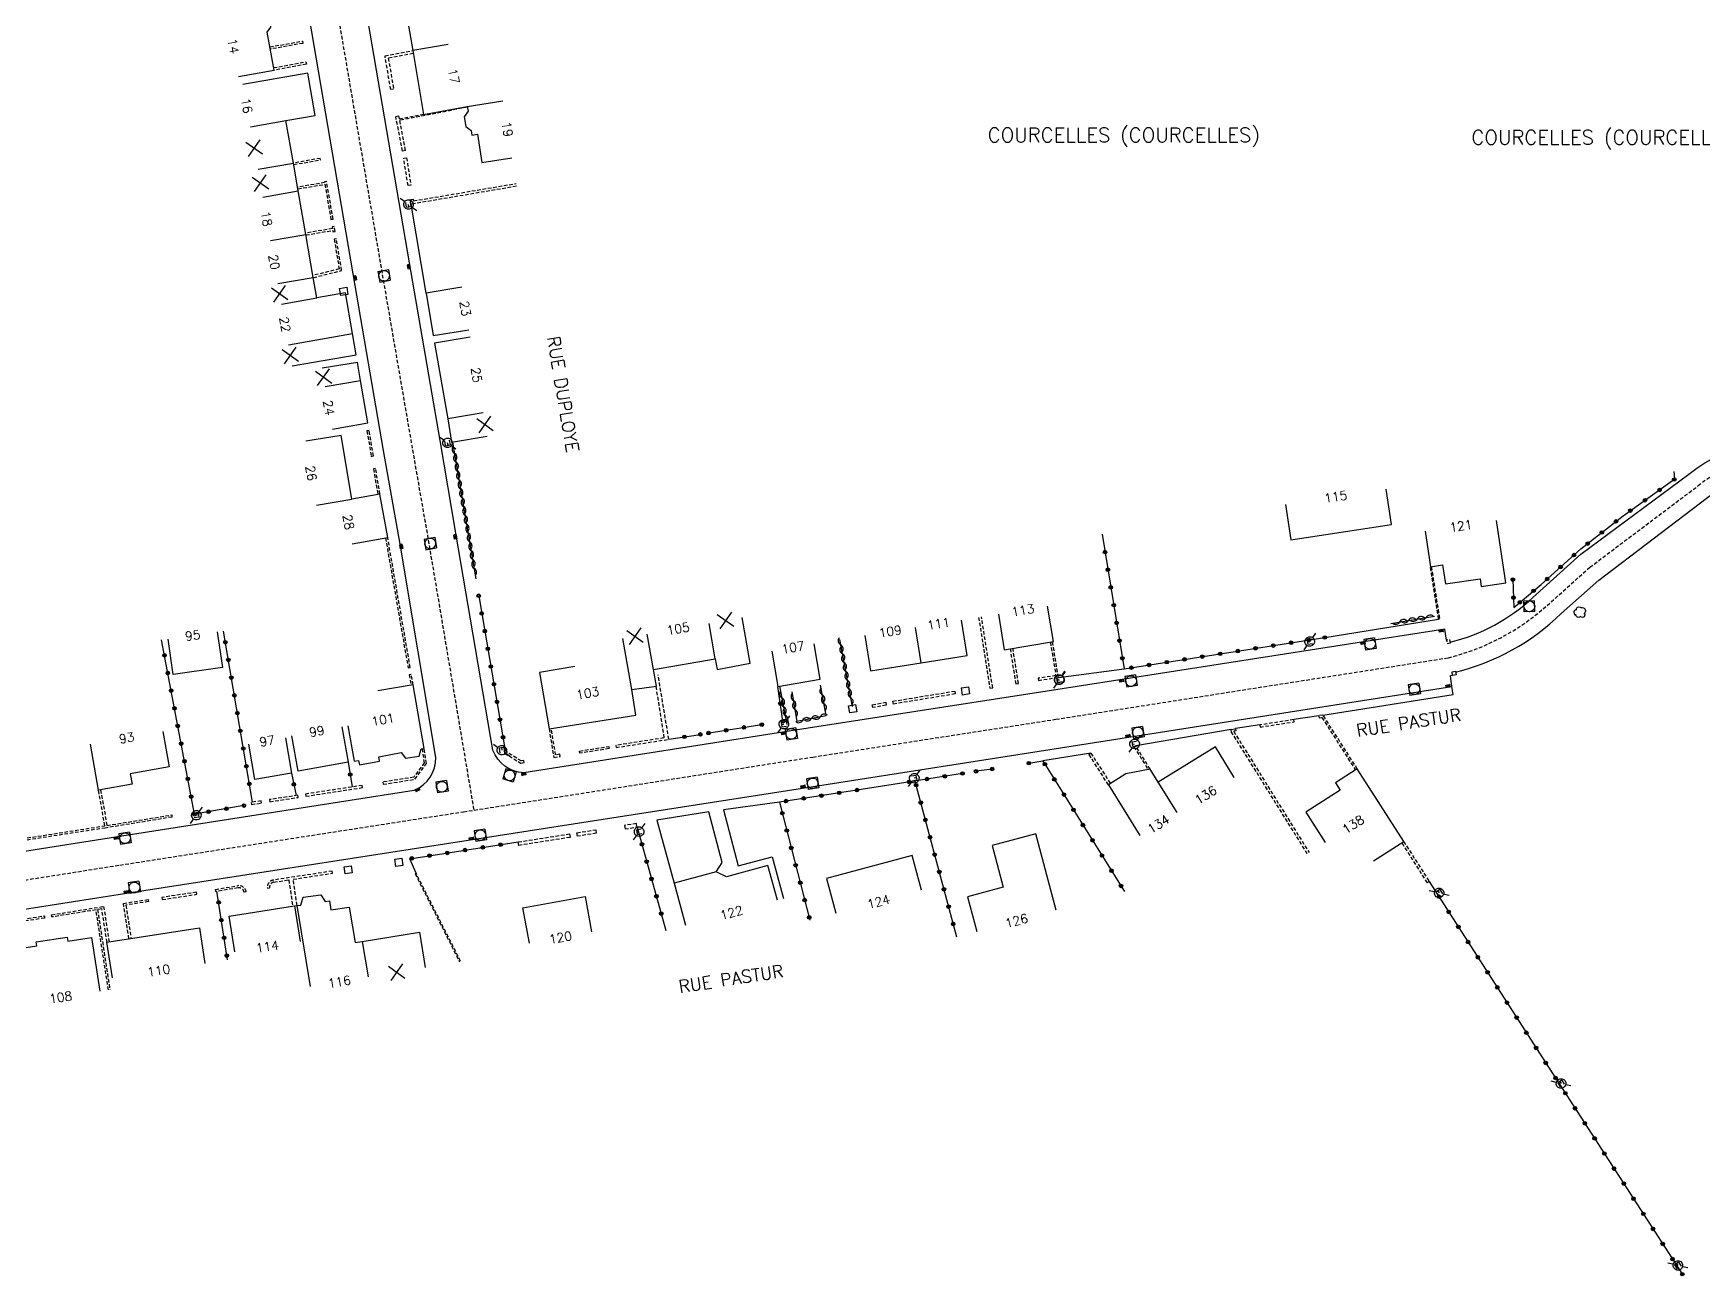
# Model space of a CAD drawing. Header units: millimetres. Extents: x 151000 to 152000, y 127000 to 128000.
# Drawn here: x 151316.4 to 151548.8, y 127578.1 to 127751.2 of the extents above; entities that cross this region are included whole.
import ezdxf
from ezdxf.enums import TextEntityAlignment as Align

# ---------------------------------------------------------------- set-up
doc = ezdxf.new("R2010")
doc.units = ezdxf.units.MM
doc.linetypes.add('DASHED', pattern=[0.75, 0.5, -0.25])
doc.layers.get('0').update_dxf_attribs({"linetype": 'CONTINUOUS'})
for name, color, linetype in [('W0001', 6, 'DASHED'), ('W0008', 7, 'CONTINUOUS'), ('W0100', 7, 'CONTINUOUS'), ('W0112', 1, 'DASHED'), ('W0300', 7, 'CONTINUOUS'), ('W0310', 3, 'CONTINUOUS'), ('W0322', 7, 'CONTINUOUS'), ('W0334', 7, 'CONTINUOUS'), ('W0400', 7, 'CONTINUOUS'), ('W0420', 7, 'CONTINUOUS'), ('W0471', 7, 'CONTINUOUS'), ('W0980', 7, 'CONTINUOUS'), ('W0989', 7, 'CONTINUOUS'), ('W0991', 7, 'CONTINUOUS'), ('W1102', 7, 'CONTINUOUS')]:
    doc.layers.add(name, color=color, linetype=linetype)
doc.styles.get("Standard").update_dxf_attribs({"font": 'romans.shx', "width": 0.85})

# ---------------------------------------------------------------- blocks, each defined once
blk = doc.blocks.new('T400')
for p, q in [((-0.15, 0.3), (0.15, 0.3)), ((-0.15, -0.25), (-0.15, 0.3)), ((-0.15, 0.15), (0.15, 0.15)), ((-0.15, 0), (0.15, 0)), ((0.15, 0.3), (0.15, -0.25)), ((-0.15, -0.15), (0.15, -0.15)), ((-0.15, -0.25), (-0.15, -0.3)), ((-0.15, -0.3), (0.15, -0.3)), ((0.15, -0.3), (0.15, -0.25))]:
    blk.add_line(p, q)
blk = doc.blocks.new('T420')
for p, q in [((0.75, 0.75), (-0.75, 0.75)), ((-0.75, 0.75), (-0.75, -0.75)), ((0.75, 0.75), (0.75, -0.75)), ((0.75, -0.75), (-0.75, -0.75))]:
    blk.add_line(p, q)
blk.add_ellipse((0, 0), major_axis=(-0.53, 0.53), ratio=1, start_param=3.926991, end_param=10.210176)
blk = doc.blocks.new('t112o')
at = {"color": 0, "linetype": 'Continuous'}
for p, q in [((-0.5, 0.5), (0.5, 0.5)), ((-0.5, -0.5), (-0.5, 0.5)), ((0.5, 0.5), (0.5, -0.5)), ((0.5, -0.5), (-0.5, -0.5))]:
    blk.add_line(p, q, dxfattribs=at)
blk = doc.blocks.new('T471')
for p, q in [((-0.333334, 0.333334), (-0.333334, -0.333334)), ((-0.333334, 0.333334), (0.333334, 0.333334)), ((-0.333334, 0), (0, 0)), ((0.500001, 0.500001), (1.000002, 1.000002)), ((-0.500001, -0.500001), (-1.000002, -1.000002)), ((-0.333334, -0.333334), (0.333334, -0.333334))]:
    blk.add_line(p, q)
blk.add_ellipse((0, 0), major_axis=(0.471405, 0.471405), ratio=1, start_param=5.4977871438, end_param=11.780972451)
blk = doc.blocks.new('T300')
for p, q in [((-0.8, 0.51), (-0.86, 0.34)), ((-0.86, 0.34), (-0.86, 0.17)), ((-0.86, 0.17), (-0.74, 0.06)), ((-0.69, 0.63), (-0.8, 0.51)), ((-0.8, -0.06), (-0.74, 0.06)), ((-0.74, 0.06), (-0.69, 0.11)), ((-0.57, 0.69), (-0.69, 0.63)), ((-0.46, 0.69), (-0.57, 0.69)), ((-0.29, 0.63), (-0.46, 0.69)), ((-0.29, 0.63), (-0.17, 0.74)), ((-0.23, 0.57), (-0.29, 0.63)), ((-0.17, 0.74), (-0.06, 0.8)), ((-0.06, 0.8), (0.06, 0.8)), ((0.06, 0.8), (0.23, 0.74)), ((0.23, 0.74), (0.34, 0.63)), ((0.34, 0.63), (0.4, 0.51)), ((0.46, 0.46), (0.34, 0.46)), ((0.4, 0.51), (0.4, 0.46)), ((0.57, 0.4), (0.46, 0.46)), ((0.57, 0.4), (0.69, 0.29)), ((0.69, 0.29), (0.74, 0.17)), ((0.74, 0.06), (0.69, -0.17)), ((0.74, 0.17), (0.74, 0.06)), ((-0.8, -0.17), (-0.8, -0.06)), ((-0.8, -0.23), (-0.8, -0.17)), ((-0.74, -0.34), (-0.8, -0.23)), ((-0.69, -0.4), (-0.74, -0.34)), ((-0.51, -0.46), (-0.69, -0.4)), ((-0.4, -0.46), (-0.51, -0.46)), ((-0.4, -0.46), (-0.34, -0.46)), ((-0.34, -0.46), (-0.34, -0.4)), ((-0.34, -0.51), (-0.34, -0.46)), ((-0.29, -0.63), (-0.34, -0.51)), ((-0.17, -0.74), (-0.29, -0.63)), ((-0.06, -0.8), (-0.17, -0.74)), ((0.06, -0.8), (-0.06, -0.8)), ((0.17, -0.74), (0.06, -0.8)), ((0.23, -0.69), (0.17, -0.74)), ((0.29, -0.46), (0.23, -0.46)), ((0.29, -0.63), (0.23, -0.69)), ((0.46, -0.4), (0.29, -0.46)), ((0.34, -0.51), (0.29, -0.63)), ((0.34, -0.51), (0.34, -0.46)), ((0.57, -0.34), (0.46, -0.4)), ((0.63, -0.29), (0.57, -0.34)), ((0.69, -0.17), (0.63, -0.29))]:
    blk.add_line(p, q)
blk = doc.blocks.new('t310o')
at = {"color": 0, "linetype": 'Continuous'}
for centre, start, end in [((-0.5, 0.38), 216.8699, 323.1304), ((0.5, -0.37), 36.8699, 143.1303)]:
    blk.add_arc(centre, 0.625, start, end, dxfattribs=at)
blk = doc.blocks.new('t322o')
at = {"color": 0, "linetype": 'Continuous'}
for radius in [0.25, 0.15]:
    blk.add_circle((0, 0), radius, dxfattribs=at)
blk = doc.blocks.new('t991o')
at = {"color": 0, "linetype": 'Continuous'}
for p, q in [((-1, 1), (1, -1)), ((-1, -1), (1, 1))]:
    blk.add_line(p, q, dxfattribs=at)

msp = doc.modelspace()

# ---------------------------------------------------------------- linework, layer by layer
at = {"layer": 'W0001', "flags": 128}
msp.add_lwpolyline([(151340.66, 127852.54, -0.05437), (151343.75, 127841.82), (151346.66, 127825.02), (151350.59, 127801.92), (151358.17, 127757.56), (151364.85, 127718.46), (151369.1, 127693.77), (151371.38, 127680.72), (151377.73, 127643.02)], format="xyb", dxfattribs=at)
at = {"layer": 'W0001'}
msp.add_lwpolyline([(151281.16, 127627.93), (151328.49, 127635.38), (151376.32, 127642.8), (151424.92, 127650.42), (151458.75, 127655.68), (151513.37, 127664.24, 0.12225), (151527.1, 127671.51), (151533.06, 127676.84), (151548.13, 127688.18, -0.111573), (151563.5, 127695.09)], format="xyb", dxfattribs=at)
at = {"layer": 'W0008'}
for points in [[(151513.09, 127666.71), (151512.86, 127668.24), (151458.14, 127659.68), (151424.29, 127654.43), (151384.68, 127648.23, -0.302582), (151380.4, 127651.37), (151375.25, 127681.59), (151373.04, 127694.47), (151368.77, 127719.24), (151362.14, 127758.02), (151354.65, 127801.73), (151350.61, 127825.62), (151347.16, 127845.37, -0.305212), (151351.75, 127852.91), (151359.92, 127856.88, 0.041011), (151371.81, 127864.42), (151382.44, 127872.45)], [(151278.97, 127631.62), (151328.76, 127639.46), (151369.45, 127645.83, 0.320619), (151372.43, 127650.34), (151367.47, 127680.06), (151365.15, 127693.07), (151360.93, 127717.69), (151354.2, 127757.11), (151346.52, 127802.1), (151342.7, 127824.41), (151339.99, 127840.26, 0.439711), (151330.83, 127845.49), (151325.5, 127844.26), (151318.88, 127842.97), (151305.79, 127840.52)], [(151513.64, 127666.41, 0.125983), (151525.14, 127672.61), (151531.82, 127678.64), (151546.85, 127689.82, -0.07091), (151556.33, 127694.98), (151580.27, 127701.58), (151580.14, 127702.13)], [(151514.38, 127662.25, 0.135926), (151529.06, 127670.41), (151534.3, 127675.05), (151549.42, 127686.55, -0.10636), (151563.97, 127693.37), (151564.18, 127692.61), (151569.62, 127694.1), (151577.78, 127696.35), (151586.33, 127698.24, -0.552786), (151592.07, 127691.89, 0.033581), (151586.83, 127675.99, -0.398249), (151585.23, 127675.24)]]:
    msp.add_lwpolyline(points, format="xyb", dxfattribs=at)
msp.add_lwpolyline([(151269, 127622), (151281.77, 127623.98), (151329.11, 127631.43), (151376.93, 127638.85), (151425.55, 127646.41), (151459.37, 127651.68), (151513.87, 127660.25), (151513.68, 127661.76), (151513.96, 127661.81)], dxfattribs=at)
at = {"layer": 'W0100'}
for points in [[(151373.13, 127755.71), (151368.2, 127754.87), (151369.24, 127748.76), (151370.74, 127739.89), (151376.83, 127740.99), (151376.93, 127740.33), (151376.41, 127739.56), (151376.64, 127738.19), (151377.36, 127737.65), (151377.47, 127737), (151378.24, 127737.12), (151378.87, 127733.19), (151383.03, 127733.85)], [(151345.01, 127745.18), (151349.93, 127746.04), (151349, 127751.35), (151349.5, 127752.03), (151349.25, 127753.44), (151348.55, 127753.92), (151348.45, 127754.45), (151343.53, 127753.58)], [(151352.45, 127704.86), (151361.38, 127706.4), (151360.86, 127709.36), (151359.88, 127715.03), (151355.9, 127714.33), (151355.4, 127717.19), (151354.35, 127723.18), (151353.31, 127729.23), (151352.63, 127733.1), (151351.58, 127739.02), (151355.65, 127739.72), (151354.62, 127745.64), (151345.61, 127744.04)], [(151376.06, 127715.81), (151371.13, 127715.01), (151372.1, 127709.09), (151377.03, 127709.9)], [(151377.22, 127708.87), (151372.29, 127708.03), (151374.1, 127697.48), (151374.65, 127694.25), (151379.58, 127695.1)], [(151358.06, 127696.08), (151362.99, 127696.93), (151361.97, 127702.85), (151361.57, 127705.35), (151356.63, 127704.56)], [(151360.82, 127680.09), (151365.75, 127680.96), (151364.68, 127687.01), (151360.78, 127686.32), (151359.28, 127695.2), (151354.35, 127694.37)], [(151490.69, 127685.59), (151491.44, 127680.65), (151505.47, 127682.79), (151504.71, 127687.73)], [(151510.14, 127681.85), (151510.87, 127676.9), (151512.57, 127677.16), (151512.96, 127674.51), (151517.8, 127675.23), (151517.96, 127674.18), (151521.38, 127674.68), (151520.09, 127683.33)], [(151450.74, 127670.3), (151451.54, 127665.36), (151458.4, 127666.48), (151457.59, 127671.42)], [(151391.8, 127663.04), (151386.87, 127662.2), (151388.22, 127654.33), (151400.29, 127656.26), (151399.71, 127659.82), (151403.15, 127660.27), (151402.74, 127662.6), (151411.34, 127664.11), (151411.6, 127662.61), (151416.19, 127663.49), (151415.08, 127669.84)], [(151432.18, 127667.35), (151432.96, 127662.42), (151439.99, 127663.53), (151446.41, 127664.55), (151445.62, 127669.48)], [(151342.03, 127667.84), (151342.74, 127662.89), (151335.91, 127661.91), (151335.2, 127666.85)], [(151419.2, 127665.17), (151420.04, 127660.25), (151425.95, 127661.25), (151425.11, 127666.18)], [(151360.21, 127654.77), (151361.1, 127649.85), (151361.7, 127649.96), (151361.81, 127649.32), (151364.63, 127649.83), (151364.51, 127650.47), (151367.64, 127651.04), (151368.25, 127650.24), (151370.11, 127650.56), (151370.39, 127651.54), (151370.83, 127651.62), (151369.28, 127660.49), (151364.36, 127659.63)], [(151334.47, 127653.96), (151335.33, 127649.04), (151329.9, 127648.09), (151330.17, 127646.64), (151325.51, 127645.8), (151324.39, 127652.2)], [(151351.52, 127653.09), (151352.38, 127648.16), (151347.27, 127647.28), (151346.42, 127652.21)], [(151359.37, 127654.64), (151360.26, 127649.72), (151353.3, 127648.46), (151352.41, 127653.38)], [(151483.57, 127647.57), (151480.96, 127651.83), (151473, 127646.94), (151471.87, 127648.74), (151468.5, 127648.06), (151466.07, 127646.54), (151470.41, 127639.48)], [(151502.94, 127635.98), (151507.16, 127638.67), (151500.7, 127648.76), (151497.67, 127646.84), (151498.33, 127645.8), (151493.54, 127642.76), (151496.22, 127638.54)], [(151458.8, 127629.12), (151455.94, 127639.73), (151449.86, 127638.1), (151451.42, 127632.31), (151446.44, 127630.97), (151447.74, 127626.14)], [(151440.04, 127631.88), (151438.75, 127636.71), (151426.81, 127633.51), (151428.1, 127628.68)], [(151420, 127630.5), (151418.68, 127635.32), (151412.92, 127633.75), (151411.46, 127634.42), (151405.61, 127632.86), (151407.21, 127627)], [(151344.46, 127623.32), (151343.69, 127628.26), (151352.78, 127629.69), (151353.56, 127624.75)], [(151355.02, 127618.48), (151353.15, 127629.75), (151353.67, 127629.82), (151353.99, 127630.9), (151356.47, 127631.24), (151357.04, 127630.33), (151357.64, 127630.42), (151357.84, 127629.13), (151360.41, 127629.51), (151361.23, 127624.58), (151362.21, 127624.74), (151370.17, 127626.06), (151370.99, 127621.13)], [(151385.47, 127624.5), (151384.58, 127629.42), (151393.23, 127630.99), (151394.12, 127626.07)], [(151311.6, 127615.64), (151310.84, 127620.58), (151314.04, 127621.08), (151313.64, 127623.63), (151316.92, 127624.14), (151316.83, 127624.68), (151321.15, 127625.35), (151321.24, 127624.8), (151324.51, 127625.31), (151325.67, 127617.81)], [(151327.45, 127619.7), (151326.68, 127624.64), (151339.55, 127626.64), (151340.31, 127621.7)]]:
    msp.add_lwpolyline(points, dxfattribs=at)
at = {"layer": 'W0112'}
for points in [[(151349.36, 127749.28), (151353.89, 127750.08), (151353.96, 127749.77), (151349.42, 127748.97)], [(151369.31, 127748.37), (151365.84, 127747.72), (151366.57, 127743.4), (151366.17, 127743.34), (151365.38, 127748.04), (151369.24, 127748.76)], [(151349.87, 127746.39), (151354.38, 127747.19), (151354.44, 127746.88), (151349.93, 127746.04)], [(151376.85, 127740.88), (151367.39, 127739.03), (151368.21, 127734.84), (151367.82, 127734.76), (151366.87, 127739.6), (151367.26, 127739.68), (151367.34, 127739.26), (151370.73, 127739.93)], [(151352.67, 127732.9), (151356.41, 127733.55), (151356.36, 127733.76), (151352.63, 127733.1)], [(151353.26, 127729.51), (151357.02, 127730.15), (151357.85, 127725.25), (151358.15, 127725.3), (151357.25, 127730.55), (151356.96, 127730.5), (151356.98, 127730.39), (151353.22, 127729.75)], [(151383.67, 127729.87), (151369.02, 127727.38), (151368.92, 127728.02), (151369.32, 127728.08), (151369.35, 127727.84), (151383.61, 127730.26)], [(151354.37, 127723.1), (151358.1, 127723.73), (151358.14, 127723.55), (151358.43, 127723.6), (151358.32, 127724.28), (151358.02, 127724.23), (151358.06, 127723.99), (151354.32, 127723.35)], [(151355.41, 127717.16), (151359.34, 127718.15), (151358.61, 127722.56), (151358.31, 127722.51), (151359, 127718.38), (151355.35, 127717.46)], [(151364.68, 127687.01), (151364.07, 127690.57), (151363.77, 127690.52), (151364.38, 127686.96)], [(151365.45, 127680.91), (151368.59, 127662.85), (151368.89, 127662.9), (151365.75, 127680.96)], [(151511, 127676.92), (151512.14, 127669.65), (151512.01, 127669.62), (151510.87, 127676.9)], [(151448, 127669.86), (151449.56, 127659.99), (151449.95, 127660.05), (151448.39, 127669.92)], [(151452.38, 127665.5), (151453.16, 127660.59), (151453.54, 127660.66), (151452.76, 127665.56)], [(151457.98, 127666.41), (151458.75, 127661.76), (151456.27, 127661.38), (151456.32, 127661.08), (151459.1, 127661.51), (151458.28, 127666.46)], [(151369.28, 127660.49), (151369.04, 127661.93), (151368.74, 127661.88), (151368.99, 127660.44)], [(151403.07, 127660.26), (151404.2, 127653.09), (151397.5, 127652.03), (151397.54, 127651.74), (151404.88, 127652.89), (151403.38, 127661.87)], [(151500.7, 127648.76), (151495.92, 127656.26), (151495.34, 127656.17), (151495.38, 127655.87), (151495.77, 127655.93), (151500.45, 127648.6)], [(151388.22, 127654.33), (151388.87, 127650.36), (151389.77, 127650.5), (151389.72, 127650.8), (151389.12, 127650.71), (151388.52, 127654.38)], [(151493.74, 127636.96), (151483.21, 127653.89), (151483.16, 127654.26), (151483.74, 127654.37), (151483.8, 127654.07), (151483.5, 127654.02), (151483.5, 127653.99), (151493.99, 127637.12)], [(151370.53, 127651.57), (151370.83, 127649.6), (151369.38, 127647.61), (151365.08, 127646.93), (151365.13, 127646.63), (151369.55, 127647.33), (151371.15, 127649.52), (151370.83, 127651.62)], [(151466.07, 127646.54), (151463.34, 127650.8), (151463.6, 127650.98), (151466.35, 127646.72)], [(151471.87, 127648.74), (151469.86, 127651.99), (151469.62, 127651.84), (151471.58, 127648.68)], [(151325.8, 127645.85), (151326.68, 127640.89), (151335.69, 127642.36), (151335.73, 127642.06), (151326.44, 127640.54), (151305.24, 127637.27), (151305.2, 127637.56), (151326.39, 127640.84), (151325.51, 127645.8)], [(151507.16, 127638.67), (151510.72, 127633.07), (151510.46, 127632.91), (151506.9, 127638.51)], [(151375.9, 127622), (151369.7, 127634.24), (151369.56, 127634.17), (151375.75, 127621.92)], [(151326.88, 127618), (151325.16, 127629.14), (151319.01, 127628.16), (151318.96, 127628.45), (151326.22, 127629.62), (151326.98, 127624.69)], [(151329.74, 127625.12), (151328.97, 127630.05), (151332.42, 127630.59), (151332.47, 127630.3), (151329.32, 127629.8), (151330.04, 127625.16)], [(151326.69, 127624.64), (151325.97, 127629.27), (151325.37, 127629.18), (151327.09, 127618.03)]]:
    msp.add_lwpolyline(points, dxfattribs=at)
for points in [[(151368.38, 127733.85), (151368.98, 127730.03), (151368.58, 127729.97), (151367.98, 127733.79)], [(151362.87, 127695.83), (151363.47, 127692.28), (151363.77, 127692.33), (151363.17, 127695.88)], [(151514.44, 127661.86), (151513.96, 127661.78), (151513.88, 127662.26), (151514.36, 127662.35)], [(151433.18, 127657.7), (151435.06, 127658.04), (151435.13, 127657.64), (151433.26, 127657.3)], [(151444.74, 127659.2), (151436.14, 127657.8), (151436.07, 127658.19), (151444.68, 127659.6)], [(151487.17, 127654.59), (151491.92, 127655.33), (151491.87, 127655.63), (151487.12, 127654.88)], [(151381.94, 127651.3), (151382.01, 127650.96), (151384.29, 127649.56), (151384.74, 127649.64), (151384.69, 127649.93), (151384.35, 127649.88), (151382.28, 127651.15), (151382.23, 127651.36)], [(151392.47, 127651.25), (151396.51, 127651.89), (151396.56, 127651.59), (151392.51, 127650.95)], [(151362.21, 127646.47), (151354.31, 127645.26), (151354.36, 127644.96), (151362.25, 127646.17)], [(151346.81, 127643.82), (151348.2, 127644.02), (151348.16, 127644.32), (151346.77, 127644.11)], [(151353.23, 127645.09), (151349.3, 127644.49), (151349.35, 127644.2), (151353.27, 127644.8)], [(151400.36, 127641.16), (151398.7, 127640.89), (151398.78, 127640.41), (151400.44, 127640.67)], [(151383.92, 127638.6), (151391.06, 127639.71), (151391.14, 127639.23), (151383.99, 127638.12)], [(151394.79, 127639.81), (151392.16, 127639.39), (151392.09, 127639.87), (151394.71, 127640.29)], [(151339.13, 127631.6), (151334.32, 127630.87), (151334.36, 127630.57), (151339.18, 127631.31)], [(151318.01, 127628), (151312.7, 127627.21), (151312.66, 127627.51), (151317.97, 127628.3)]]:
    msp.add_lwpolyline(points, close=True, dxfattribs=at)
at = {"layer": 'W0112', "flags": 128}
msp.add_lwpolyline([(151513.66, 127666.31), (151513.57, 127666.79), (151513.09, 127666.71), (151513.18, 127666.23)], close=True, dxfattribs=at)
at = {"layer": 'W0112'}
msp.add_lwpolyline([(151352.78, 127629.69), (151353.15, 127629.75), (151352.59, 127633.41), (151358.08, 127634.24), (151358.04, 127634.54), (151349.87, 127633.3, 0.422325), (151349.01, 127632.15), (151349.31, 127632.2, -0.422325), (151349.92, 127633), (151351.98, 127633.32), (151352.54, 127629.65)], format="xyb", dxfattribs=at)
msp.add_lwpolyline([(151341.78, 127632), (151344.87, 127632.51, -0.408806), (151346.07, 127631.64), (151345.77, 127631.59, 0.408806), (151344.92, 127632.21), (151341.83, 127631.7)], format="xyb", close=True, dxfattribs=at)
at = {"layer": 'W0310'}
for points in [[(151374.77, 127694.27), (151378.03, 127675.21)], [(151505.35, 127669.03), (151511.44, 127670.04)], [(151430.43, 127657.44), (151428.66, 127666.79)], [(151421.36, 127654.97), (151420.31, 127660.29)], [(151422.01, 127659.5), (151422.71, 127655.39), (151426.78, 127656.2), (151426, 127660.41)]]:
    msp.add_lwpolyline(points, dxfattribs=at)
at = {"layer": 'W0322'}
for points in [[(151522.35, 127675.12), (151522.47, 127671.23), (151526.28, 127674.44), (151531.83, 127679.4), (151537.68, 127683.99), (151544.91, 127689.13), (151544.78, 127690.15)], [(151465.18, 127681.43), (151468.24, 127662.7), (151496.17, 127667.06)], [(151378.42, 127672.88), (151382.12, 127651.34)], [(151345.75, 127643.66), (151338.86, 127642.46), (151334.28, 127666.72)], [(151346.93, 127644.14), (151342.89, 127667.96)], [(151420.76, 127655.39), (151420.04, 127660.25)], [(151404.88, 127652.89), (151409.27, 127653.57)], [(151410.23, 127653.72), (151417.81, 127654.94)], [(151352.38, 127648.16), (151353.01, 127645.06)], [(151360.26, 127649.72), (151360.81, 127646.26)], [(151445.75, 127648.13), (151436.12, 127646.6)], [(151449.88, 127648.75), (151447.64, 127648.43)], [(151454.98, 127649.57), (151456.94, 127649.88), (151468.31, 127631.68)], [(151431.06, 127645.82), (151420.27, 127644.15), (151424.51, 127627.72)], [(151439.14, 127647.08), (151444.93, 127625.39)], [(151369.7, 127634.24), (151368.82, 127636.26), (151383.92, 127638.6)], [(151510.72, 127633.07), (151526.89, 127607.91), (151545.95, 127578.4)], [(151343.45, 127622.19), (151341.99, 127631.73)]]:
    msp.add_lwpolyline(points, dxfattribs=at)
at = {"layer": 'W0322', "flags": 128}
msp.add_lwpolyline([(151400.46, 127640.67), (151404.48, 127626.26)], dxfattribs=at)
at = {"layer": 'W0334'}
for points in [[(151371.13, 127715.01), (151369.02, 127727.38)], [(151496.17, 127667.06), (151512.01, 127669.62)], [(151459.1, 127661.51), (151468.24, 127662.7)], [(151495.92, 127656.26), (151514.05, 127659.14), (151513.87, 127660.25)], [(151495.34, 127656.17), (151491.87, 127655.63)], [(151483.16, 127654.26), (151469.86, 127651.99)], [(151487.12, 127654.88), (151483.74, 127654.37)], [(151436.12, 127646.6), (151431.06, 127645.82)], [(151420.27, 127644.15), (151412.47, 127643.08), (151414.52, 127635.28), (151419.27, 127636.52), (151420.85, 127630.73)], [(151411.46, 127634.42), (151412.29, 127635.75), (151410.45, 127642.78), (151403.23, 127641.63), (151405.61, 127632.86)]]:
    msp.add_lwpolyline(points, dxfattribs=at)
at = {"layer": 'W0334', "flags": 128}
msp.add_lwpolyline([(151463.6, 127650.98), (151456.94, 127649.88)], dxfattribs=at)
at = {"layer": 'W1102'}
for p, q in [((151374.17, 127749.61), (151369.24, 127748.76)), ((151346.66, 127738.14), (151351.58, 127739.02)), ((151347.71, 127732.24), (151352.63, 127733.1)), ((151348.38, 127728.38), (151353.31, 127729.23)), ((151349.43, 127722.31), (151354.35, 127723.18)), ((151350.47, 127716.34), (151355.4, 127717.19)), ((151350.97, 127713.48), (151355.9, 127714.33)), ((151351.95, 127707.79), (151360.86, 127709.36)), ((151357.04, 127702), (151361.97, 127702.85)), ((151379.03, 127698.33), (151374.1, 127697.48)), ((151355.85, 127685.49), (151360.78, 127686.32)), ((151475.62, 127642.68), (151473, 127646.94))]:
    msp.add_line(p, q, dxfattribs=at)
at = {"layer": 'W1102', "flags": 128}
for points in [[(151376.83, 127740.99), (151381.77, 127741.78)], [(151411.34, 127664.11), (151410.48, 127669.03)], [(151399.71, 127659.82), (151398.47, 127666.93)], [(151402.74, 127662.6), (151401.88, 127667.53)], [(151439.99, 127663.53), (151439.21, 127668.47)], [(151362.21, 127624.74), (151363.03, 127619.81)]]:
    msp.add_lwpolyline(points, dxfattribs=at)

# ---------------------------------------------------------------- block references
at = {"layer": 'W0112'}
for p, rotation in [((151359.64, 127715.23), 99.75175562066646), ((151446.17, 127659.62), 9.27710059194119), ((151430.46, 127657.14), 9.69727307602746), ((151360.25, 127634.71), 8.642105795286739), ((151367.3, 127635.76), 8.642105795286739)]:
    msp.add_blockref('t112o', p, dxfattribs=dict(at, rotation=rotation))
at = {"layer": 'W0300', "rotation": 34.5071757310412}
msp.add_blockref('T300', (151531.77, 127670.57), dxfattribs=at)
at = {"layer": 'W0310'}
for p, rotation in [((151375.04, 127692.7), 279.706030189732), ((151375.25, 127691.47), 279.706030189732), ((151375.46, 127690.23), 279.706030189732), ((151375.67, 127689), 279.706030189732), ((151375.88, 127687.77), 279.706030189732), ((151376.09, 127686.54), 279.706030189732), ((151376.3, 127685.31), 279.706030189732), ((151376.52, 127684.07), 279.706030189732), ((151376.73, 127682.84), 279.706030189732), ((151376.94, 127681.61), 279.706030189732), ((151377.15, 127680.38), 279.706030189732), ((151377.36, 127679.15), 279.706030189732), ((151377.57, 127677.91), 279.706030189732), ((151377.78, 127676.68), 279.706030189732), ((151506.59, 127669.23), 9.396496742829296), ((151507.82, 127669.44), 9.396496742829296), ((151509.05, 127669.64), 9.396496742829296), ((151510.29, 127669.85), 9.396496742829296), ((151428.8, 127666.04), 100.706761598716), ((151429.03, 127664.81), 100.706761598716), ((151429.27, 127663.59), 100.706761598716), ((151429.5, 127662.36), 100.706761598716), ((151429.73, 127661.13), 100.706761598716), ((151426.25, 127659.07), 100.55775988709), ((151429.96, 127659.9), 100.706761598716), ((151430.19, 127658.67), 100.706761598716), ((151420.64, 127658.65), 101.162187557819), ((151420.88, 127657.42), 101.162187557819), ((151422.22, 127658.27), 279.640294565738), ((151422.43, 127657.04), 279.640294565738), ((151426.47, 127657.84), 100.55775988709), ((151421.12, 127656.19), 101.162187557819), ((151423.52, 127655.55), 11.2125229782815), ((151424.74, 127655.79), 11.2125229782815), ((151425.97, 127656.03), 11.2125229782815)]:
    msp.add_blockref('t310o', p, dxfattribs=dict(at, rotation=rotation))
at = {"layer": 'W0322'}
for p, rotation in [((151542.78, 127687.61), 35.4228949814391), ((151544.81, 127689.06), 35.4228949814391), ((151540.74, 127686.17), 35.4228949814391), ((151536.7, 127683.22), 38.0827623319138), ((151538.7, 127684.72), 35.4228949814391), ((151534.73, 127681.68), 38.0827623319138), ((151465.59, 127678.96), 279.2697439300219), ((151530.85, 127678.53), 41.82053221249299), ((151532.76, 127680.14), 38.0827623319138), ((151465.99, 127676.49), 279.2697439300219), ((151528.99, 127676.86), 41.82053221249299), ((151466.39, 127674.03), 279.2697439300219), ((151522.35, 127675.12), 271.771135758837), ((151525.23, 127673.56), 40.0981270635229), ((151527.12, 127675.2), 41.82053221249299), ((151378.42, 127672.88), 279.756049562606), ((151466.8, 127671.56), 279.2697439300219), ((151522.43, 127672.62), 271.771135758837), ((151523.32, 127671.95), 40.0981270635229), ((151378.84, 127670.41), 279.756049562606), ((151467.2, 127669.09), 279.2697439300219), ((151343.15, 127666.4), 99.6199335116613), ((151379.27, 127667.95), 279.756049562606), ((151467.6, 127666.62), 279.2697439300219), ((151493.95, 127666.71), 8.873736383661178), ((151334.69, 127664.57), 100.694906731188), ((151379.69, 127665.48), 279.756049562606), ((151468, 127664.16), 279.2697439300219), ((151479.13, 127664.4), 8.873736383661178), ((151481.6, 127664.79), 8.873736383661178), ((151484.07, 127665.17), 8.873736383661178), ((151486.54, 127665.56), 8.873736383661178), ((151489.01, 127665.94), 8.873736383661178), ((151491.48, 127666.33), 8.873736383661178), ((151335.15, 127662.11), 100.694906731188), ((151343.57, 127663.93), 99.6199335116613), ((151380.11, 127663.02), 279.756049562606), ((151469.25, 127662.86), 8.873736383661178), ((151471.72, 127663.24), 8.873736383661178), ((151474.19, 127663.63), 8.873736383661178), ((151476.66, 127664.01), 8.873736383661178), ((151335.62, 127659.66), 100.694906731188), ((151343.99, 127661.47), 99.6199335116613), ((151380.54, 127660.56), 279.756049562606), ((151336.08, 127657.2), 100.694906731188), ((151344.41, 127659), 99.6199335116613), ((151380.96, 127658.09), 279.756049562606), ((151420.39, 127657.86), 98.34295196679159), ((151344.83, 127656.54), 99.6199335116613), ((151381.38, 127655.63), 279.756049562606), ((151420.76, 127655.39), 98.34295196679159), ((151336.54, 127654.74), 100.694906731188), ((151345.24, 127654.07), 99.6199335116613), ((151381.81, 127653.17), 279.756049562606), ((151407.07, 127653.23), 8.76979452238114), ((151410.4, 127653.75), 9.104629201547208), ((151412.87, 127654.15), 9.104629201547208), ((151415.34, 127654.54), 9.104629201547208), ((151337.01, 127652.29), 100.694906731188), ((151345.66, 127651.61), 99.6199335116613), ((151337.47, 127649.83), 100.694906731188), ((151346.08, 127649.14), 99.6199335116613), ((151360.54, 127647.99), 279.058077078639), ((151445.75, 127648.13), 188.973512509474), ((151447.64, 127648.43), 8.85669522612914), ((151449.88, 127648.75), 188.049441995153), ((151457.22, 127649.43), 301.9992630784629), ((151337.94, 127647.38), 100.694906731188), ((151346.5, 127646.68), 99.6199335116613), ((151352.69, 127646.61), 281.5707736003571), ((151438.34, 127646.96), 188.973512509474), ((151439.29, 127646.5), 284.947163327007), ((151440.81, 127647.35), 188.973512509474), ((151443.28, 127647.74), 188.973512509474), ((151458.54, 127647.31), 301.9992630784629), ((151338.4, 127644.92), 100.694906731188), ((151343.29, 127643.23), 189.889581910944), ((151345.75, 127643.66), 189.889581910944), ((151421.18, 127644.29), 188.8183583402933), ((151423.65, 127644.67), 188.8183583402933), ((151426.12, 127645.05), 188.8183583402933), ((151428.59, 127645.44), 188.8183583402933), ((151439.94, 127644.08), 284.947163327007), ((151459.87, 127645.19), 301.9992630784629), ((151338.86, 127642.46), 100.694906731188), ((151340.82, 127642.8), 189.889581910944), ((151420.67, 127642.61), 284.4705217569433), ((151440.58, 127641.67), 284.947163327007), ((151461.19, 127643.07), 301.9992630784629), ((151462.51, 127640.95), 301.9992630784629), ((151421.29, 127640.19), 284.4705217569433), ((151441.23, 127639.25), 284.947163327007), ((151463.84, 127638.83), 301.9992630784629), ((151369.11, 127636.31), 8.79924588838426), ((151371.58, 127636.69), 8.79924588838426), ((151374.05, 127637.07), 8.79924588838426), ((151376.52, 127637.46), 8.79924588838426), ((151378.99, 127637.84), 8.79924588838426), ((151381.46, 127638.22), 8.79924588838426), ((151401.13, 127638.27), 285.5947957889101), ((151421.92, 127637.77), 284.4705217569433), ((151441.87, 127636.84), 284.947163327007), ((151465.16, 127636.71), 301.9992630784629), ((151401.8, 127635.86), 285.5947957889101), ((151422.54, 127635.35), 284.4705217569433), ((151442.52, 127634.42), 284.947163327007), ((151466.49, 127634.59), 301.9992630784629), ((151402.47, 127633.45), 285.5947957889101), ((151423.17, 127632.93), 284.4705217569433), ((151443.16, 127632.01), 284.947163327007), ((151467.81, 127632.47), 301.9992630784629), ((151342.22, 127630.19), 98.70180157442294), ((151403.15, 127631.04), 285.5947957889101), ((151423.79, 127630.51), 284.4705217569433), ((151443.81, 127629.59), 284.947163327007), ((151512.07, 127630.97), 302.7252705820389), ((151342.6, 127627.72), 98.70180157442294), ((151403.82, 127628.63), 285.5947957889101), ((151424.42, 127628.09), 284.4705217569433), ((151444.45, 127627.17), 284.947163327007), ((151513.42, 127628.86), 302.7252705820389), ((151342.98, 127625.25), 98.70180157442294), ((151514.77, 127626.76), 302.7252705820389), ((151516.12, 127624.66), 302.7252705820389), ((151343.36, 127622.78), 98.70180157442294), ((151517.47, 127622.55), 302.7252705820389), ((151518.83, 127620.45), 302.7252705820389), ((151520.18, 127618.35), 302.7252705820389), ((151521.53, 127616.24), 302.7252705820389), ((151522.88, 127614.14), 302.7252705820389), ((151524.23, 127612.04), 302.7252705820389), ((151525.58, 127609.93), 302.7252705820389), ((151526.93, 127607.83), 302.864048489754), ((151528.29, 127605.73), 302.864048489754), ((151529.65, 127603.63), 302.864048489754), ((151531, 127601.53), 302.864048489754), ((151532.36, 127599.43), 302.864048489754), ((151533.72, 127597.33), 302.864048489754), ((151535.07, 127595.23), 302.864048489754), ((151536.43, 127593.13), 302.864048489754), ((151537.79, 127591.03), 302.864048489754), ((151539.14, 127588.93), 302.864048489754), ((151540.5, 127586.83), 302.864048489754), ((151541.86, 127584.73), 302.864048489754), ((151543.21, 127582.63), 302.864048489754), ((151544.57, 127580.53), 302.864048489754), ((151545.93, 127578.43), 302.864048489754)]:
    msp.add_blockref('t322o', p, dxfattribs=dict(at, rotation=rotation))
for p in [(151496.17, 127667.06), (151417.81, 127654.94), (151409.27, 127653.57), (151454.98, 127649.57), (151431.06, 127645.82)]:
    msp.add_blockref('t322o', p, dxfattribs=at)
at = {"layer": 'W0400'}
for p, rotation in [((151368.7, 127718.68), 189.819486681792), ((151361.21, 127717.1), 189.819486681792), ((151375.16, 127681.06), 189.4810512536468), ((151367.64, 127679.71), 189.4810512536468), ((151512.39, 127667.99), 98.8737744951478), ((151501.52, 127666.27), 98.8737744951478), ((151467.92, 127661.04), 99.26974393010755), ((151513.32, 127660.34), 98.8737744951478), ((151420.86, 127653.72), 98.90553368052294), ((151468.79, 127653.36), 99.26974393010755), ((151384.68, 127648.02), 279.9193459450681), ((151369.9, 127645.85), 297.8536621237271), ((151423.56, 127646.32), 98.90553368052294), ((151327.99, 127639.15), 98.94324142801001), ((151377.41, 127639.09), 98.8172553782747), ((151329.4, 127631.65), 98.94324142801001)]:
    msp.add_blockref('T400', p, dxfattribs=dict(at, rotation=rotation))
at = {"layer": 'W0420'}
for p, rotation in [((151365.25, 127717.41), 99.75175562066646), ((151371.68, 127680.15), 99.48105125364678), ((151524.64, 127671.4), 271.771135758837), ((151502.47, 127666.17), 8.87377449514778), ((151469.22, 127660.99), 9.26974393010756), ((151508.65, 127659.86), 8.87377449514778), ((151421.93, 127653.64), 8.90553368052294), ((151470.17, 127653.83), 9.26974393010756), ((151382.71, 127647.86), 342.699399035259), ((151373.29, 127646.29), 8.81725537827471), ((151424.89, 127646.76), 8.90553368052294), ((151329.2, 127639.11), 8.94324142801001), ((151378.65, 127639.53), 8.81725537827471), ((151330.51, 127632.26), 8.94324142801001)]:
    msp.add_blockref('T420', p, dxfattribs=dict(at, rotation=rotation))
at = {"layer": 'W0471'}
for p, rotation in [((151368.65, 127727.34), 99.6492467987818), ((151374.09, 127694.15), 100.079159817757), ((151494.07, 127666.5), 8.873736383661173), ((151459.21, 127661.2), 11.0579126213734), ((151459.24, 127661.17), 8.852943781451986), ((151420.89, 127655), 9.10462920158158), ((151469.71, 127652.24), 9.26974393010756), ((151381.63, 127651.36), 279.756049562606), ((151439.04, 127647.46), 188.973512509474), ((151339.12, 127642.32), 188.170764849385), ((151400.74, 127640.03), 9.01424860531182), ((151512.08, 127631.5), 302.429878096548), ((151529.05, 127604.98), 302.429878096548), ((151545.32, 127579.65), 302.864048489754)]:
    msp.add_blockref('T471', p, dxfattribs=dict(at, rotation=rotation))
at = {"layer": 'W0991'}
for p, rotation in [((151347.18, 127735.19), 10.06510837807338), ((151348.04, 127730.31), 9.887655229042084), ((151350.72, 127714.91), 9.781736069525085), ((151352.2, 127706.33), 9.781736068807607), ((151356.83, 127703.3), 9.119847909014817), ((151379.3, 127696.71), 9.714819905453286), ((151412.78, 127669.43), 279.9133071848023), ((151400.17, 127667.23), 279.9133071853321), ((151367.01, 127620.47), 279.4424924817573)]:
    msp.add_blockref('t991o', p, dxfattribs=dict(at, rotation=rotation))

# ---------------------------------------------------------------- texts
at = {"layer": 'W0980'}
for p in [(151468.21, 127736.88), (151535.53, 127736.53)]:
    msp.add_text('COURCELLES (COURCELLES)', height=2, dxfattribs=at).set_placement(p, align=Align.MIDDLE)
at = {"layer": 'W0989'}
for s, rotation, p in [('RUE DUPLOYE', 279.5716, (151390.16, 127700.92)), ('RUE PASTUR', 8.8181, (151507.84, 127655.23)), ('RUE PASTUR', 8.8181, (151413.53, 127619.56))]:
    msp.add_text(s, height=1.75, rotation=rotation, dxfattribs=at).set_placement(p, align=Align.MIDDLE)
at = {"layer": 'W0991'}
for s, rotation, p in [('14', 279.9803, (151344.27, 127749.38)), ('17', 280.2104, (151374.96, 127745.2)), ('16', 280.0651, (151346.14, 127741.09)), ('19', 279.0839, (151382.4, 127737.82)), ('18', 279.7815, (151348.9, 127725.35)), ('20', 279.9476, (151349.95, 127719.33)), ('23', 279.3067, (151376.55, 127712.86)), ('22', 279.7819, (151351.46, 127710.64)), ('25', 279.7085, (151378.12, 127703.6)), ('24', 279.7938, (151357.55, 127699.05)), ('26', 279.5907, (151355.1, 127689.93)), ('115', 8.6852, (151497.7, 127686.66)), ('28', 280.022, (151360.29, 127683.12)), ('121', 8.4391, (151515.12, 127682.59)), ('113', 9.2697, (151454.16, 127670.86)), ('105', 9.9133, (151406.18, 127668.28)), ('111', 8.9973, (151442.42, 127668.98)), ('95', 8.1708, (151338.62, 127667.35)), ('109', 8.9973, (151435.69, 127667.91)), ('107', 9.6973, (151422.15, 127665.68)), ('103', 9.9133, (151393.58, 127659.32)), ('101', 9.9048, (151365.09, 127655.63)), ('93', 9.9283, (151329.43, 127653.08)), ('97', 9.8166, (151348.97, 127652.65)), ('99', 10.2848, (151355.89, 127654.01)), ('136', 31.577, (151479.6, 127645.13)), ('134', 31.577, (151473.02, 127641.08)), ('138', 32.5919, (151500.13, 127641.04)), ('122', 15.2906, (151413.6, 127628.75)), ('124', 14.9908, (151434.07, 127630.28)), ('126', 15.0665, (151453.27, 127627.63)), ('120', 10.2598, (151389.8, 127625.29)), ('114', 8.8906, (151349.01, 127624.03)), ('110', 8.8334, (151333.88, 127620.7)), ('116', 9.4425, (151359.02, 127619.14)), ('108', 8.7643, (151320.23, 127616.97))]:
    msp.add_text(s, height=1.25, rotation=rotation, dxfattribs=at).set_placement(p, align=Align.MIDDLE)

doc.saveas('drawing.dxf')
